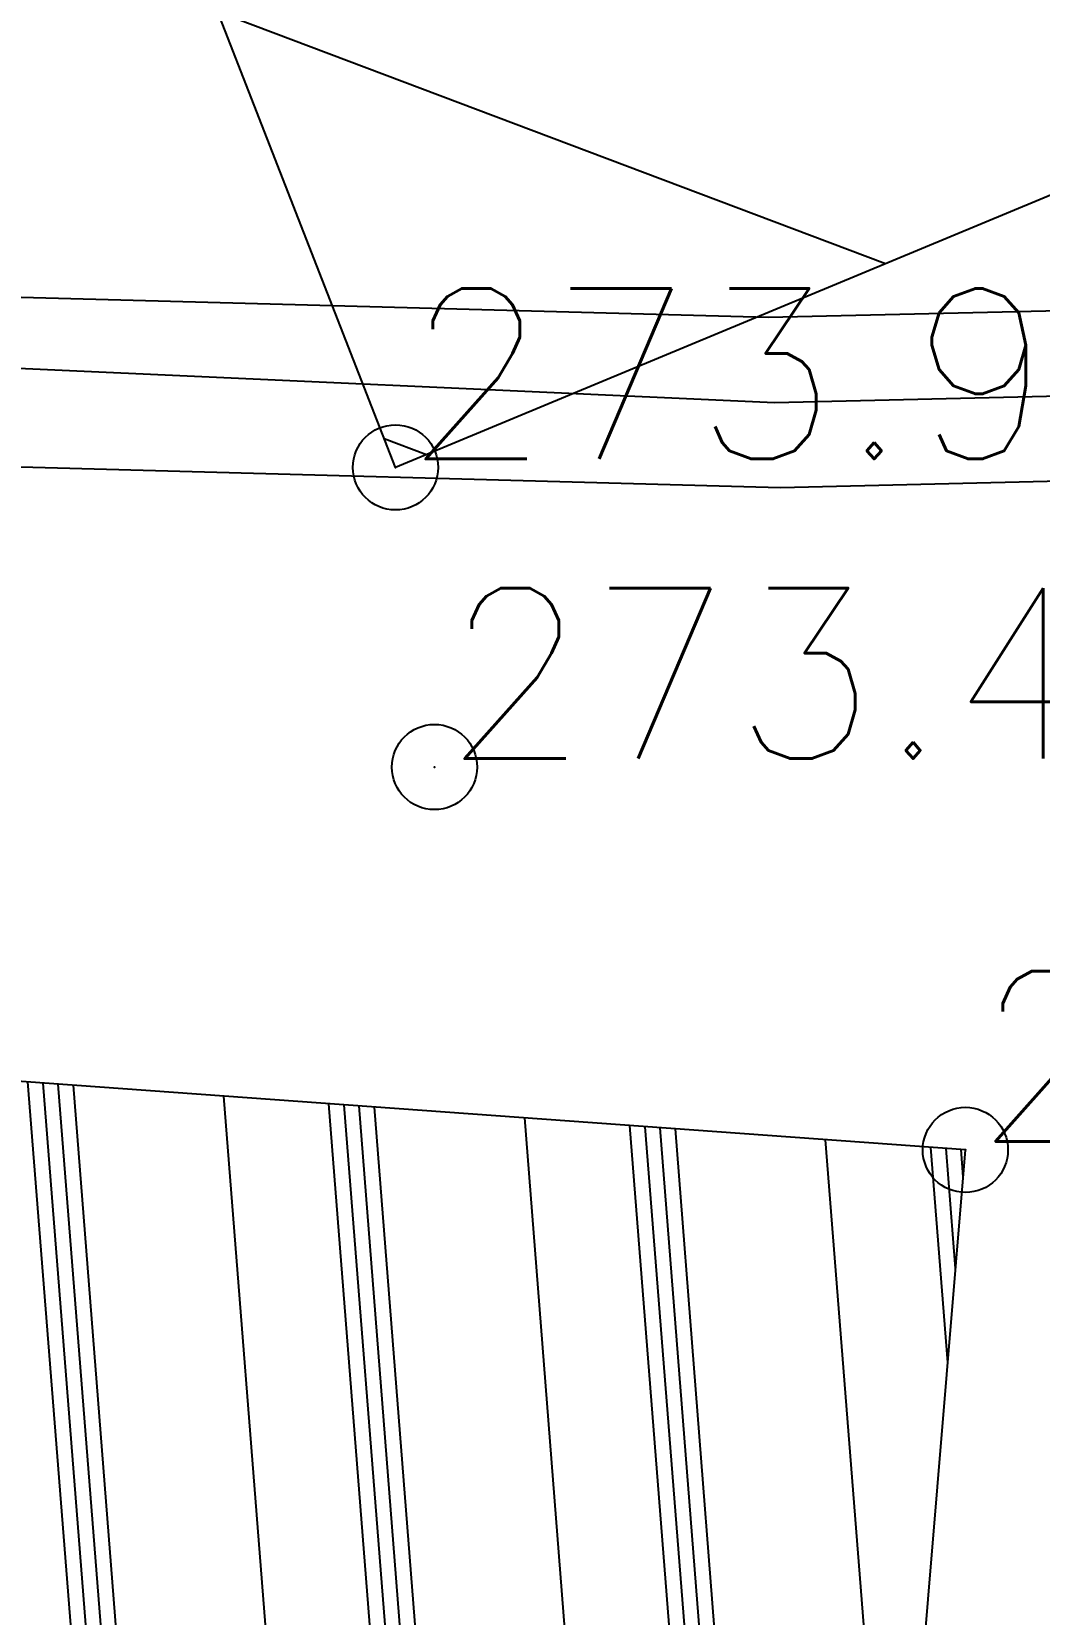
# Model space of a CAD drawing. Header units: millimetres. Extents: x 524954 to 526204, y 9523489 to 9524010.
# Drawn here: x 525653.07 to 525658.98, y 9523613.58 to 9523622.87 of the extents above; entities that cross this region are included whole.
import ezdxf

# ---------------------------------------------------------------- set-up
doc = ezdxf.new("R2010")
doc.units = ezdxf.units.MM
doc.header["$PDMODE"] = 32
doc.header["$PDSIZE"] = 0.5
for name, color, linetype in [('Bati', 6, 'Continuous'), ('Bati_H', 1, 'Continuous'), ('Cloture', 7, 'Continuous'), ('PLUME_1', 7, 'Continuous'), ('PLUME_3', 4, 'Continuous'), ('TopoAlt', 3, 'Continuous'), ('TOPOJIS', 7, 'Continuous')]:
    doc.layers.add(name, color=color, linetype=linetype)
doc.styles.add('Simplex 1.0', font='Simplex.shx', dxfattribs={"width": 0.99, "height": 1})

# ---------------------------------------------------------------- blocks, each defined once
blk = doc.blocks.new('TCPOINT M')
at = {"color": 0}
blk.add_point((0, 0), dxfattribs=at)
at = {"layer": 'TopoAlt', "style": 'Simplex 1.0', "width": 0.99}
blk.add_attdef('ALT', (0.15, 0.15), '', height=1, dxfattribs=at)

msp = doc.modelspace()

# ---------------------------------------------------------------- hatches: boundary and pattern name
at = {"layer": 'Bati_H'}
h = msp.add_hatch(dxfattribs=at)
h.set_pattern_fill('_U', color=256, scale=2, angle=-20.67275, style=0, pattern_type=0)
h.set_pattern_definition([(339.327251018, (0, 0), (0.70605977586, 1.87122408944), [])])
h.paths.add_polyline_path([(525661.6588, 9523628.5908), (525663.7882, 9523623.8806), (525655.2024, 9523620.3081), (525653.3418, 9523625.0791)])
h = msp.add_hatch(dxfattribs=at)
h.set_pattern_fill('HCOV04', color=8, scale=7, angle=229.5, style=0)
h.set_pattern_definition([(274.5, (0, 0), (1.74460533403, 0.13730341752), []), (274.5, (-0.0804, -0.0941), (1.74460533403, 0.13730341752), []), (274.5, (-0.1607, -0.1882), (1.74460533403, 0.13730341752), []), (274.5, (-0.2411, -0.2823), (1.74460533403, 0.13730341752), []), (274.5, (-0.8037, -0.941), (1.74460533403, 0.13730341752), [])])
h.paths.add_polyline_path([(525652.736, 9523616.7241), (525652.2265, 9523607.2614), (525657.778, 9523607.0499), (525658.5457, 9523616.3023)])

# ---------------------------------------------------------------- linework, layer by layer
at = {"layer": 'Bati', "flags": 128}
for points in [[(525661.6588, 9523628.5908), (525663.7882, 9523623.8806), (525655.2024, 9523620.3081), (525653.3418, 9523625.0791), (525653.3418, 9523625.0791)], [(525652.736, 9523616.7241), (525652.2265, 9523607.2614), (525657.778, 9523607.0499), (525658.5457, 9523616.3023), (525658.5457, 9523616.3023)]]:
    msp.add_lwpolyline(points, close=True, dxfattribs=at)
at = {"layer": 'Cloture', "flags": 128}
msp.add_lwpolyline([(525661.6588, 9523628.5908), (525663.7882, 9523623.8806), (525655.2024, 9523620.3081), (525653.3418, 9523625.0791)], dxfattribs=at)
at = {"layer": 'PLUME_1'}
msp.add_lwpolyline([(525458.4726, 9523640.2581), (525480.3887, 9523635.3405), (525499.5931, 9523633.233), (525627.7485, 9523622.0329), (525657.4251, 9523620.6897), (525687.4547, 9523621.3777), (525717.3751, 9523623.5616), (525747.1135, 9523628.239), (525776.244, 9523634.3759), (525805.1925, 9523643.0063), (525833.5332, 9523653.0962), (525860.7309, 9523665.108), (525887.2843, 9523679.0782), (525913.1935, 9523695.0066), (525937.4975, 9523712.3218), (525960.6949, 9523731.0603), (525982.7493, 9523751.7207), (526003.235, 9523773.2692), (526022.079, 9523796.7032), (526039.8529, 9523821.0618), (526045.291, 9523828.9786), (526068.1754, 9523865.7422)], dxfattribs=at)
at = {"layer": 'PLUME_3'}
for points in [[(525716.84, 9523624.0239), (525707.3652, 9523623.3323), (525697.4281, 9523622.1057), (525697.4281, 9523622.1057), (525687.4183, 9523621.8763), (525677.4448, 9523621.1483), (525667.4349, 9523620.919), (525667.3985, 9523621.4177), (525657.3887, 9523621.1884), (525647.3424, 9523621.4577), (525637.2597, 9523622.2258), (525637.2597, 9523622.2258), (525627.7121, 9523622.5315), (525627.1771, 9523622.9938), (525617.5931, 9523623.7982), (525607.5104, 9523624.5663), (525597.4277, 9523625.3343), (525587.3451, 9523626.1023), (525577.7611, 9523626.9068), (525567.6784, 9523627.6748)], [(525567.2525, 9523626.641), (525577.3352, 9523625.873), (525587.4179, 9523625.105), (525597.5005, 9523624.3369), (525607.0845, 9523623.5325), (525617.1672, 9523622.7645), (525627.2499, 9523621.9965), (525627.7849, 9523621.5342), (525637.3325, 9523621.2284), (525647.4152, 9523620.4604), (525657.4615, 9523620.191), (525657.4615, 9523620.191), (525667.4713, 9523620.4204), (525677.5176, 9523620.151), (525687.4911, 9523620.879), (525687.4911, 9523620.879), (525697.5009, 9523621.1083), (525707.438, 9523622.335), (525717.4115, 9523623.063)]]:
    msp.add_lwpolyline(points, dxfattribs=at)

# ---------------------------------------------------------------- block references
at = {"layer": 'TOPOJIS'}
ref = msp.add_blockref('TCPOINT M', (525655.2024, 9523620.3081, 273.93), dxfattribs=at)
ref.add_attrib('ALT', '273.93', (525655.2524, 9523620.3581, 273.93), dxfattribs={"layer": 'TopoAlt', "height": 1, "style": 'Simplex 1.0', "width": 0.99})
ref = msp.add_blockref('TCPOINT M', (525655.4311, 9523618.5495, 273.46), dxfattribs=at)
ref.add_attrib('ALT', '273.46', (525655.4811, 9523618.5995, 273.46), dxfattribs={"layer": 'TopoAlt', "height": 1, "style": 'Simplex 1.0', "width": 0.99})
ref = msp.add_blockref('TCPOINT M', (525658.5457, 9523616.3023, 273.64), dxfattribs=at)
ref.add_attrib('ALT', '273.64', (525658.5957, 9523616.3523, 273.64), dxfattribs={"layer": 'TopoAlt', "height": 1, "style": 'Simplex 1.0', "width": 0.99})

doc.saveas('drawing.dxf')
